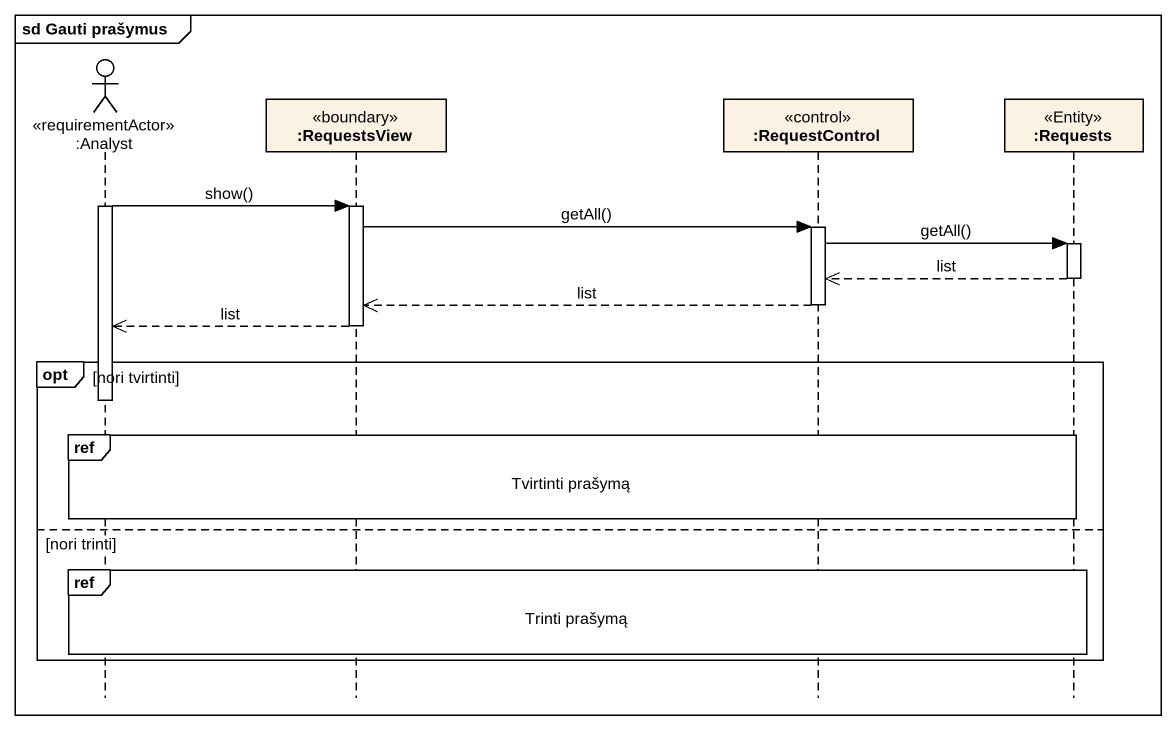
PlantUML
@startuml
mainframe sd Gauti prašymus
hide footbox
actor ":Analyst" as Analyst <<requirementActor>>
participant ":RequestsView" as RequestsView <<boundary>>
participant ":RequestControl" as RequestControl <<control>>
participant ":Requests" as Requests <<Entity>>

activate Analyst
Analyst -> RequestsView : show()
activate RequestsView
RequestsView -> RequestControl : getAll()
activate RequestControl
RequestControl -> Requests : getAll()
activate Requests
Requests -->> RequestControl : list
deactivate Requests
RequestControl -->> RequestsView : list
deactivate RequestControl
RequestsView -->> Analyst : list
deactivate RequestsView
opt nori tvirtinti
  deactivate Analyst
  ref over Analyst, RequestsView, RequestControl, Requests : Tvirtinti prašymą
else nori trinti
  ref over Analyst, RequestsView, RequestControl, Requests : Trinti prašymą
end
@enduml
